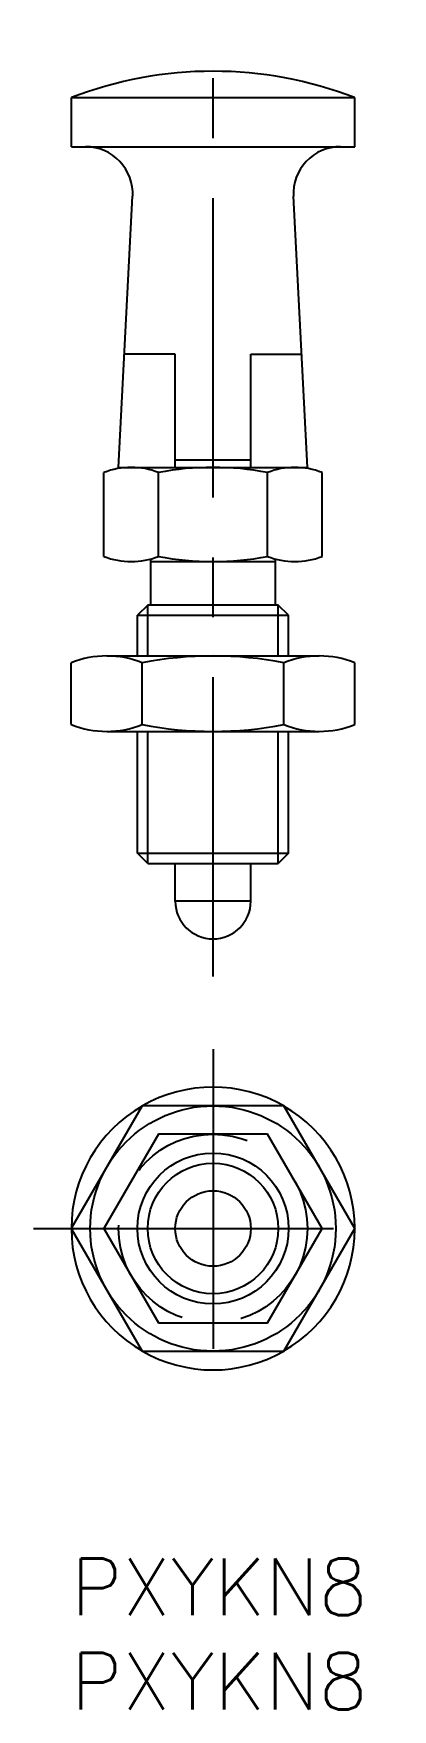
# Model space of a CAD drawing. Extents: x -2 to 17, y -8 to 80.9.
import ezdxf

# ---------------------------------------------------------------- set-up
doc = ezdxf.new("R2010")
doc.units = 0
doc.header["$LTSCALE"] = 0.5
doc.linetypes.add('CENTER', pattern=[50.8, 31.75, -6.35, 6.35, -6.35])
doc.linetypes.add('DASHED', pattern=[19.05, 12.7, -6.35])
for name, color, linetype in [('MSM_CENTER', 1, 'CENTER'), ('MSM_CONTINUOUS', 7, 'CONTINUOUS'), ('MSM_DASHED', 4, 'DASHED'), ('MSM_NARROW', 5, 'CONTINUOUS'), ('MSM_PART_NUMBER', 7, 'CONTINUOUS')]:
    doc.layers.add(name, color=color, linetype=linetype)
doc.styles.get("Standard").update_dxf_attribs({"font": 'txt.shx', "height": 1, "bigfont": 'bigfont.shx'})

# ---------------------------------------------------------------- blocks, each defined once
blk = doc.blocks.new('*U3')
at = {"layer": 'MSM_PART_NUMBER'}
blk.add_text('PXYKN8', height=3, dxfattribs=at).set_placement((0, -3))
blk = doc.blocks.new('*U4')
at = {"layer": 'MSM_PART_NUMBER'}
blk.add_text('PXYKN8', height=3, dxfattribs=at).set_placement((0, -8))

msp = doc.modelspace()

# ---------------------------------------------------------------- linework, layer by layer
at = {"layer": 'MSM_CENTER'}
for p, q in [((7.506, 30.856), (7.506, 80.856)), ((7.506, 27), (7.506, 8)), ((-1.994, 17.5), (17.006, 17.5))]:
    msp.add_line(p, q, dxfattribs=at)
at = {"layer": 'MSM_CONTINUOUS'}
for p, q in [((0.006, 77.456), (15.006, 77.456)), ((0.006, 74.856), (0.006, 77.456)), ((15.006, 74.856), (15.006, 77.456)), ((0.006, 74.856), (15.006, 74.856)), ((2.506, 57.856), (3.252, 72.227)), ((12.506, 57.856), (11.759, 72.227)), ((5.506, 63.856), (2.817, 63.856)), ((5.506, 57.856), (5.506, 63.856)), ((9.506, 57.856), (9.506, 63.856)), ((9.506, 63.856), (12.194, 63.856)), ((2.506, 57.856), (12.506, 57.856)), ((5.506, 58.256), (9.506, 58.256)), ((1.732, 53.137), (1.732, 57.576)), ((4.619, 53.137), (4.619, 57.576)), ((10.392, 53.137), (10.392, 57.576)), ((13.279, 53.137), (13.279, 57.576)), ((4.206, 50.556), (4.206, 52.997)), ((4.206, 52.856), (10.806, 52.856)), ((10.806, 50.556), (10.806, 52.997)), ((4.047, 50.556), (3.506, 50.015)), ((3.506, 50.015), (11.506, 50.015)), ((3.506, 47.856), (3.506, 50.015)), ((10.964, 50.556), (4.047, 50.556)), ((11.506, 50.015), (10.964, 50.556)), ((11.506, 47.856), (11.506, 50.015)), ((0, 44.221), (0, 47.492)), ((1.876, 47.856), (13.135, 47.856)), ((3.753, 44.221), (3.753, 47.492)), ((11.258, 44.221), (11.258, 47.492)), ((15.011, 44.221), (15.011, 47.492)), ((1.876, 43.856), (13.135, 43.856)), ((3.506, 37.398), (3.506, 43.856)), ((11.506, 37.398), (11.506, 43.856)), ((4.047, 36.856), (3.506, 37.398)), ((3.506, 37.398), (11.506, 37.398)), ((11.506, 37.398), (10.964, 36.856)), ((4.047, 36.856), (10.964, 36.856)), ((5.506, 34.856), (5.506, 36.856)), ((9.506, 34.856), (9.506, 36.856)), ((9.506, 34.856), (5.506, 34.856)), ((3.753, 24), (0, 17.5)), ((11.258, 24), (3.753, 24)), ((15.011, 17.5), (11.258, 24)), ((0, 17.5), (3.753, 11)), ((11.258, 11), (15.011, 17.5)), ((3.753, 11), (11.258, 11))]:
    msp.add_line(p, q, dxfattribs=at)
for radius in [6.5, 4, 2]:
    msp.add_circle((7.506, 17.5), radius, dxfattribs=at)
for centre, radius, start, end in [((7.506, 58.067), 20.789, 68.85295, 111.14705), ((0.756, 72.356), 2.5, 357.02577, 90), ((14.256, 72.356), 2.5, 90, 182.97423), ((3.175, 54.001), 3.855, 68.01264, 111.98736), ((7.506, 42.856), 15, 78.9042, 101.0958), ((11.836, 54.001), 3.855, 68.01264, 111.98736), ((3.175, 56.711), 3.855, 248.01264, 291.98736), ((7.506, 67.856), 15, 258.9042, 281.0958), ((11.836, 56.711), 3.855, 248.01264, 291.98736), ((1.876, 42.845), 5.012, 68.01264, 111.98736), ((7.506, 28.356), 19.5, 78.9042, 101.0958), ((13.135, 42.845), 5.012, 68.01264, 111.98736), ((1.876, 48.868), 5.012, 248.01264, 291.98736), ((7.506, 63.356), 19.5, 258.9042, 281.0958), ((13.135, 48.868), 5.012, 248.01264, 291.98736), ((7.506, 34.856), 2, 180, 0), ((7.506, 17.5), 7.5, 60.07357, 119.92643), ((7.506, 17.5), 7.5, 120.07357, 179.92643), ((7.506, 17.5), 7.5, 0.07357, 59.92643), ((7.506, 17.5), 7.5, 180.07357, 239.92643), ((7.506, 17.5), 7.5, 300.07357, 359.92643), ((7.506, 17.5), 7.5, 240.07357, 299.92643)]:
    msp.add_arc(centre, radius, start, end, dxfattribs=at)
at = {"layer": 'MSM_DASHED'}
for p, q in [((4.619, 22.5), (1.732, 17.5)), ((10.392, 22.5), (4.619, 22.5)), ((13.279, 17.5), (10.392, 22.5)), ((1.732, 17.5), (4.619, 12.5)), ((10.392, 12.5), (13.279, 17.5)), ((4.619, 12.5), (10.392, 12.5))]:
    msp.add_line(p, q, dxfattribs=at)
msp.add_circle((7.506, 17.5), 5, dxfattribs=at)
for start, end in [(119.92643, 120.07357), (59.92643, 60.07357), (179.92643, 180.07357), (359.92643, 0.07357), (239.92643, 240.07357), (299.92643, 300.07357)]:
    msp.add_arc((7.506, 17.5), 7.5, start, end, dxfattribs=at)
at = {"layer": 'MSM_NARROW'}
for p, q in [((4.047, 47.856), (4.047, 50.556)), ((10.964, 47.856), (10.964, 50.556)), ((4.047, 36.856), (4.047, 43.856)), ((10.964, 36.856), (10.964, 43.856))]:
    msp.add_line(p, q, dxfattribs=at)
msp.add_circle((7.506, 17.5), 3.458, dxfattribs=at)

# ---------------------------------------------------------------- block references
at = {"layer": 'MSM_CONTINUOUS'}
for name in ['*U3', '*U4']:
    msp.add_blockref(name, (0, 0), dxfattribs=at)

doc.saveas('drawing.dxf')
